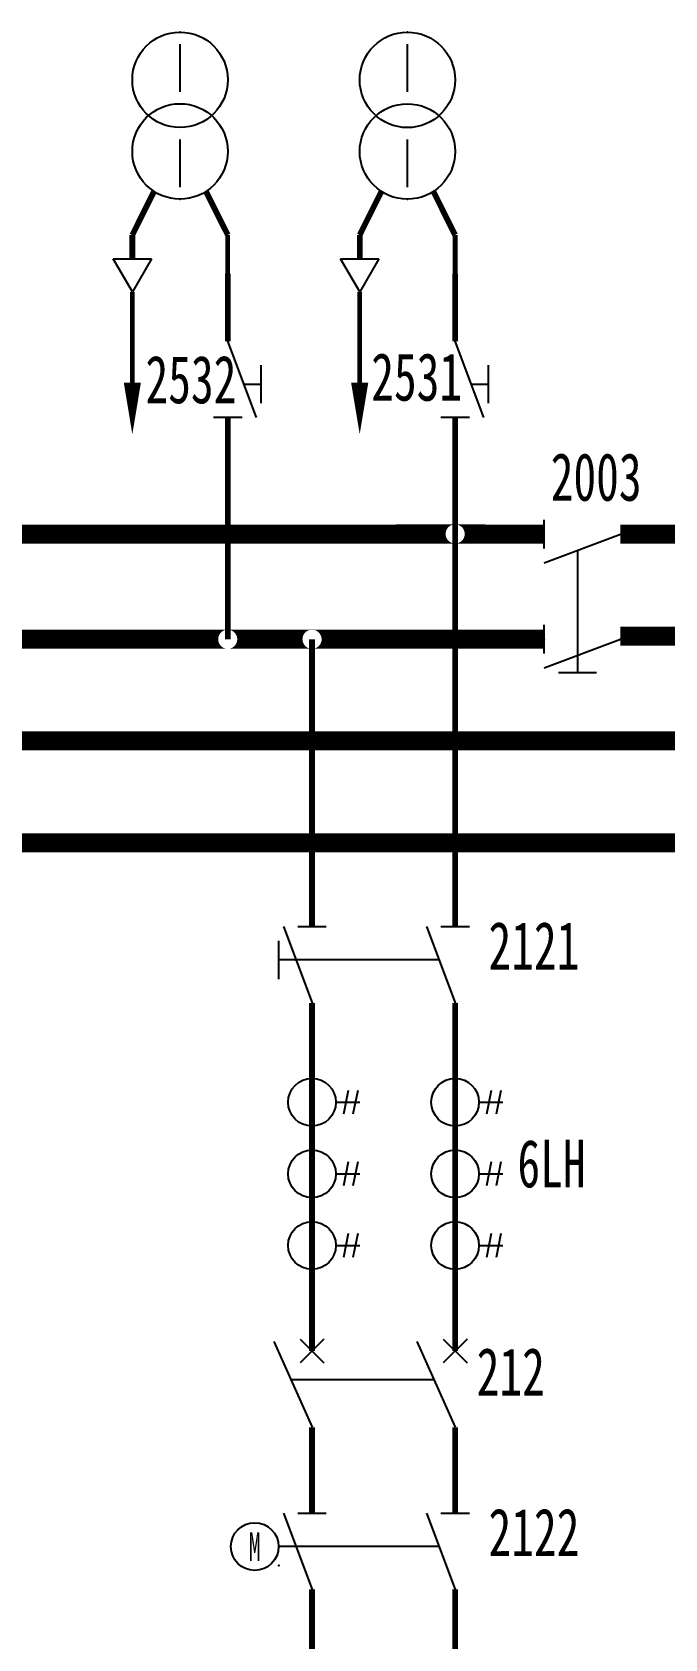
# Model space of a CAD drawing. Header units: millimetres. Extents: x 10667 to 23854, y -3427 to -2899.
# Drawn here: x 21349.1 to 21415.4, y -3258.5 to -3090.1 of the extents above; entities that cross this region are included whole.
import ezdxf
from ezdxf.enums import TextEntityAlignment as Align

# ---------------------------------------------------------------- set-up
doc = ezdxf.new("R2010")
doc.units = ezdxf.units.MM
doc.header["$LTSCALE"] = 10
doc.linetypes.add('DASHED', pattern=[11, 5, 0.5, 5, 0.5])
for name, color, linetype in [('BLOCK', 3, 'Continuous'), ('LINE', 7, 'Continuous'), ('PLINE', 1, 'Continuous'), ('TEXT', 2, 'Continuous'), ('设    备', 3, 'Continuous'), ('设备编号', 2, 'Continuous'), ('连 接 线', 1, 'Continuous')]:
    doc.layers.add(name, color=color, linetype=linetype)
doc.styles.add('HZ', font='SimSun.ttf', dxfattribs={"width": 0.7})

# ---------------------------------------------------------------- blocks, each defined once
blk = doc.blocks.new('$JT')
at = {"color": 3}
blk.add_lwpolyline([(0, 0, 1.8, 0, 0), (0, 5.41, 0, 0, 0)], format="xyseb", dxfattribs=at)
blk = doc.blocks.new('$SGK1')
at = {"layer": 'BLOCK'}
for p, q in [((-3, 0), (0, -8)), ((-1.5, 0), (1.5, 0))]:
    blk.add_line(p, q, dxfattribs=at)
at = {"layer": 'TEXT', "color": 3}
for p, q in [((-3.5, -1.5), (-3.5, -5.5)), ((-1.6875, -3.5), (-3.5, -3.5))]:
    blk.add_line(p, q, dxfattribs=at)
blk = doc.blocks.new('$LH')
at = {"color": 3}
for p, q in [((3.79, 1.25), (3.29, -1.25)), ((4.79, 1.25), (4.29, -1.25)), ((2.5, 0), (5, 0))]:
    blk.add_line(p, q, dxfattribs=at)
blk.add_circle((0, 0), 2.5, dxfattribs=at)

msp = doc.modelspace()

# ---------------------------------------------------------------- linework, layer by layer
at = {"color": 3}
msp.add_line((21406.25, -3144.43), (21406.25, -3155.43), dxfattribs=at)
at = {"layer": 'BLOCK'}
for p, q in [((21402.75, -3144.24), (21402.75, -3141.24)), ((21402.75, -3145.74), (21410.75, -3142.74)), ((21402.75, -3155.24), (21402.75, -3152.24)), ((21402.75, -3156.74), (21410.75, -3153.74))]:
    msp.add_line(p, q, dxfattribs=at)
for p in [(21402.75, -3153.74), (21410.75, -3153.74)]:
    msp.add_point(p, dxfattribs=at)
at = {"layer": 'PLINE', "const_width": 0.6}
for points in [[(21378.42, -3236.3), (21378.42, -3245.3)], [(21393.42, -3236.3), (21393.42, -3245.3)], [(21378.42, -3253.29), (21378.42, -3272.61)], [(21393.42, -3253.29), (21393.42, -3272.61)]]:
    msp.add_lwpolyline(points, dxfattribs=at)
at = {"layer": 'TEXT', "color": 3}
for p, q in [((21406.25, -3155.43), (21406.25, -3157.24)), ((21404.25, -3157.24), (21408.25, -3157.24)), ((21374.92, -3185.34), (21374.92, -3189.34)), ((21376.74, -3187.34), (21374.92, -3187.34))]:
    msp.add_line(p, q, dxfattribs=at)
at = {"layer": '设    备', "color": 3}
for p, q in [((21364.59, -3096.38), (21364.59, -3091.38)), ((21388.42, -3096.39), (21388.42, -3091.39)), ((21364.59, -3106.38), (21364.59, -3101.38)), ((21388.42, -3106.39), (21388.42, -3101.39)), ((21391.74, -3187.34), (21376.74, -3187.34)), ((21391.74, -3248.8), (21374.92, -3248.8))]:
    msp.add_line(p, q, dxfattribs=at)
at = {"layer": '设    备'}
for p, q in [((21375.42, -3183.84), (21378.42, -3191.84)), ((21376.92, -3183.84), (21379.92, -3183.84)), ((21390.42, -3183.84), (21393.42, -3191.84)), ((21391.92, -3183.84), (21394.92, -3183.84)), ((21374.42, -3227.3), (21378.42, -3236.3)), ((21379.67, -3227.05), (21377.17, -3229.55)), ((21377.17, -3227.05), (21379.67, -3229.55)), ((21389.42, -3227.3), (21393.42, -3236.3)), ((21392.17, -3227.05), (21394.67, -3229.55)), ((21394.67, -3227.05), (21392.17, -3229.55)), ((21376.2, -3231.3), (21391.2, -3231.3)), ((21375.42, -3245.3), (21378.42, -3253.3)), ((21376.92, -3245.3), (21379.92, -3245.3)), ((21390.42, -3245.3), (21393.42, -3253.3)), ((21391.92, -3245.3), (21394.92, -3245.3))]:
    msp.add_line(p, q, dxfattribs=at)
at = {"layer": '设    备', "const_width": 0.6}
for points in [[(21378.42, -3191.84), (21378.42, -3193.34)], [(21393.42, -3191.84), (21393.42, -3193.34)]]:
    msp.add_lwpolyline(points, dxfattribs=at)
at = {"layer": '设    备', "color": 3}
for centre in [(21364.59, -3095.13), (21388.42, -3095.14), (21364.59, -3102.63), (21388.42, -3102.64)]:
    msp.add_circle(centre, 5, dxfattribs=at)
at = {"layer": '设    备'}
msp.add_circle((21372.42, -3248.8), 2.5, dxfattribs=at)
at = {"layer": '设    备', "color": 3}
for p in [(21364.59, -3090.13), (21388.42, -3090.14), (21364.59, -3107.63), (21388.42, -3107.64)]:
    msp.add_point(p, dxfattribs=at)
at = {"layer": '设    备'}
for p in [(21369.59, -3122.52), (21393.42, -3122.52), (21369.59, -3130.52), (21393.42, -3130.52), (21378.42, -3183.84), (21393.42, -3183.84), (21378.42, -3191.84), (21393.42, -3191.84), (21378.42, -3228.3), (21393.42, -3228.3), (21378.42, -3245.3), (21393.42, -3245.3)]:
    msp.add_point(p, dxfattribs=at)
at = {"layer": '设    备', "color": 4}
msp.add_point((21374.93, -3250.79), dxfattribs=at)
at = {"layer": '连 接 线', "color": 3}
for p, q in [((21359.59, -3117.35), (21357.59, -3113.88)), ((21357.59, -3113.88), (21361.59, -3113.88)), ((21361.59, -3113.88), (21359.59, -3117.35)), ((21383.42, -3117.35), (21381.42, -3113.89)), ((21381.42, -3113.89), (21385.42, -3113.89)), ((21385.42, -3113.89), (21383.42, -3117.35))]:
    msp.add_line(p, q, dxfattribs=at)
for points, const_width in [([(21359.59, -3111.38), (21361.86, -3106.83)], 0.6), ([(21369.59, -3111.38), (21367.31, -3106.83)], 0.6), ([(21383.42, -3111.39), (21385.7, -3106.83)], 0.6), ([(21393.42, -3111.39), (21391.14, -3106.83)], 0.6), ([(21369.59, -3115.44), (21369.59, -3111.38)], 0.5), ([(21393.42, -3115.44), (21393.42, -3111.39)], 0.5)]:
    msp.add_lwpolyline(points, dxfattribs=dict(at, const_width=const_width))
at = {"layer": '连 接 线'}
for points, const_width in [([(21359.59, -3111.38), (21359.59, -3113.88)], 0.6), ([(21383.42, -3111.39), (21383.42, -3113.89)], 0.6), ([(21369.59, -3115.44), (21369.59, -3122.52)], 0.6), ([(21393.42, -3115.44), (21393.42, -3122.52)], 0.6), ([(21369.59, -3130.52), (21369.59, -3153.74)], 0.6), ([(21393.42, -3130.52), (21393.42, -3175.06)], 0.6), ([(21321.78, -3142.74), (21372.38, -3142.74)], 2), ([(21372.38, -3142.74), (21392.42, -3142.71)], 2), ([(21394.42, -3142.71), (21402.75, -3142.74)], 2), ([(21434.65, -3142.74), (21410.75, -3142.74)], 2), ([(21344.53, -3153.74), (21368.6, -3153.74)], 2), ([(21370.59, -3153.74), (21377.42, -3153.74)], 2), ([(21379.42, -3153.74), (21382.02, -3153.74)], 2), ([(21381.77, -3153.74), (21402.75, -3153.74)], 2), ([(21435.54, -3153.4), (21410.75, -3153.41)], 2), ([(21378.42, -3153.74), (21378.42, -3183.84)], 0.6), ([(21368.59, -3164.39), (21346.53, -3164.39)], 2), ([(21402.75, -3164.39), (21368.59, -3164.39)], 2), ([(21449.42, -3164.39), (21402.75, -3164.39)], 2), ([(21393.42, -3175.06), (21323.78, -3175.07)], 2), ([(21402.75, -3175.06), (21393.42, -3175.06)], 2), ([(21461.48, -3175.05), (21402.75, -3175.06)], 2), ([(21393.42, -3175.06), (21393.42, -3183.84)], 0.6), ([(21378.42, -3193.34), (21378.42, -3228.29)], 0.6), ([(21393.42, -3193.34), (21393.42, -3228.29)], 0.6)]:
    msp.add_lwpolyline(points, dxfattribs=dict(at, const_width=const_width))
at = {"layer": '连 接 线', "color": 6, "linetype": 'DASHED', "ltscale": 0.5, "const_width": 0.5}
for points in [[(21359.59, -3117.35), (21359.59, -3127.35)], [(21383.42, -3117.35), (21383.42, -3127.35)]]:
    msp.add_lwpolyline(points, dxfattribs=at)
at = {"layer": '连 接 线', "color": 3}
for p in [(21359.59, -3111.38), (21383.42, -3111.39)]:
    msp.add_point(p, dxfattribs=at)
at = {"layer": '连 接 线'}
for points in [[(21392.42, -3141.71), (21393.51, -3141.71), (21392.42, -3141.72), (21393.6, -3141.72)], [(21392.42, -3141.71), (21393.42, -3141.71), (21392.42, -3141.71), (21393.51, -3141.71)], [(21392.42, -3141.71), (21393.34, -3141.71), (21392.42, -3141.71), (21393.42, -3141.71)], [(21392.42, -3141.72), (21393.25, -3141.72), (21392.42, -3141.71), (21393.34, -3141.71)], [(21392.42, -3141.74), (21393.16, -3141.74), (21392.42, -3141.72), (21393.25, -3141.72)], [(21392.42, -3141.77), (21393.08, -3141.77), (21392.42, -3141.74), (21393.16, -3141.74)], [(21392.42, -3141.8), (21393, -3141.8), (21392.42, -3141.77), (21393.08, -3141.77)], [(21392.42, -3141.84), (21392.92, -3141.84), (21392.42, -3141.8), (21393, -3141.8)], [(21392.42, -3141.89), (21392.85, -3141.89), (21392.42, -3141.84), (21392.92, -3141.84)], [(21392.42, -3141.94), (21392.78, -3141.94), (21392.42, -3141.89), (21392.85, -3141.89)], [(21392.42, -3142), (21392.72, -3142), (21392.42, -3141.94), (21392.78, -3141.94)], [(21392.42, -3142.06), (21392.66, -3142.06), (21392.42, -3142), (21392.72, -3142)], [(21392.42, -3142.13), (21392.6, -3142.13), (21392.42, -3142.06), (21392.66, -3142.06)], [(21392.42, -3142.21), (21392.56, -3142.21), (21392.42, -3142.13), (21392.6, -3142.13)], [(21392.42, -3142.28), (21392.52, -3142.28), (21392.42, -3142.21), (21392.56, -3142.21)], [(21392.42, -3142.37), (21392.48, -3142.37), (21392.42, -3142.28), (21392.52, -3142.28)], [(21392.42, -3142.45), (21392.46, -3142.45), (21392.42, -3142.37), (21392.48, -3142.37)], [(21392.42, -3142.53), (21392.44, -3142.53), (21392.42, -3142.45), (21392.46, -3142.45)], [(21392.42, -3142.62), (21392.43, -3142.62), (21392.42, -3142.53), (21392.44, -3142.53)], [(21392.42, -3142.71), (21392.42, -3142.71), (21392.42, -3142.62), (21392.43, -3142.62)], [(21392.42, -3142.71), (21392.42, -3142.71), (21392.42, -3142.79), (21392.43, -3142.79)], [(21393.51, -3141.71), (21394.42, -3141.71), (21393.42, -3141.71), (21394.42, -3141.71)], [(21393.6, -3141.72), (21394.42, -3141.72), (21393.51, -3141.71), (21394.42, -3141.71)], [(21393.68, -3141.74), (21394.42, -3141.74), (21393.6, -3141.72), (21394.42, -3141.72)], [(21393.76, -3141.77), (21394.42, -3141.77), (21393.68, -3141.74), (21394.42, -3141.74)], [(21393.85, -3141.8), (21394.42, -3141.8), (21393.76, -3141.77), (21394.42, -3141.77)], [(21393.92, -3141.84), (21394.42, -3141.84), (21393.85, -3141.8), (21394.42, -3141.8)], [(21394, -3141.89), (21394.42, -3141.89), (21393.92, -3141.84), (21394.42, -3141.84)], [(21394.07, -3141.94), (21394.42, -3141.94), (21394, -3141.89), (21394.42, -3141.89)], [(21394.13, -3142), (21394.42, -3142), (21394.07, -3141.94), (21394.42, -3141.94)], [(21394.19, -3142.06), (21394.42, -3142.06), (21394.13, -3142), (21394.42, -3142)], [(21394.24, -3142.13), (21394.42, -3142.13), (21394.19, -3142.06), (21394.42, -3142.06)], [(21394.29, -3142.21), (21394.42, -3142.21), (21394.24, -3142.13), (21394.42, -3142.13)], [(21394.33, -3142.28), (21394.42, -3142.28), (21394.29, -3142.21), (21394.42, -3142.21)], [(21394.36, -3142.37), (21394.42, -3142.37), (21394.33, -3142.28), (21394.42, -3142.28)], [(21394.39, -3142.45), (21394.42, -3142.45), (21394.36, -3142.37), (21394.42, -3142.37)], [(21394.41, -3142.53), (21394.42, -3142.53), (21394.39, -3142.45), (21394.42, -3142.45)], [(21394.42, -3142.62), (21394.42, -3142.62), (21394.41, -3142.53), (21394.42, -3142.53)], [(21394.42, -3142.79), (21394.42, -3142.79), (21394.42, -3142.71)], [(21392.42, -3142.79), (21392.43, -3142.79), (21392.42, -3142.88), (21392.44, -3142.88)], [(21392.42, -3142.88), (21392.44, -3142.88), (21392.42, -3142.97), (21392.46, -3142.97)], [(21392.42, -3142.97), (21392.46, -3142.97), (21392.42, -3143.05), (21392.48, -3143.05)], [(21392.42, -3143.05), (21392.48, -3143.05), (21392.42, -3143.13), (21392.52, -3143.13)], [(21392.42, -3143.13), (21392.52, -3143.13), (21392.42, -3143.21), (21392.56, -3143.21)], [(21392.42, -3143.21), (21392.56, -3143.21), (21392.42, -3143.28), (21392.6, -3143.28)], [(21392.42, -3143.28), (21392.6, -3143.28), (21392.42, -3143.35), (21392.66, -3143.35)], [(21392.42, -3143.35), (21392.66, -3143.35), (21392.42, -3143.41), (21392.72, -3143.41)], [(21392.42, -3143.41), (21392.72, -3143.41), (21392.42, -3143.47), (21392.78, -3143.47)], [(21392.42, -3143.47), (21392.78, -3143.47), (21392.42, -3143.53), (21392.85, -3143.53)], [(21392.42, -3143.53), (21392.85, -3143.53), (21392.42, -3143.57), (21392.92, -3143.57)], [(21392.42, -3143.57), (21392.92, -3143.57), (21392.42, -3143.61), (21393, -3143.61)], [(21392.42, -3143.61), (21393, -3143.61), (21392.42, -3143.65), (21393.08, -3143.65)], [(21392.42, -3143.65), (21393.08, -3143.65), (21392.42, -3143.67), (21393.16, -3143.67)], [(21392.42, -3143.67), (21393.16, -3143.67), (21392.42, -3143.69), (21393.25, -3143.69)], [(21392.42, -3143.69), (21393.25, -3143.69), (21392.42, -3143.7), (21393.34, -3143.7)], [(21392.42, -3143.7), (21393.34, -3143.7), (21392.42, -3143.71), (21393.42, -3143.71)], [(21393.42, -3143.71), (21394.42, -3143.71), (21393.51, -3143.7), (21394.42, -3143.7)], [(21393.51, -3143.7), (21394.42, -3143.7), (21393.6, -3143.69), (21394.42, -3143.69)], [(21393.6, -3143.69), (21394.42, -3143.69), (21393.68, -3143.67), (21394.42, -3143.67)], [(21393.68, -3143.67), (21394.42, -3143.67), (21393.76, -3143.65), (21394.42, -3143.65)], [(21393.76, -3143.65), (21394.42, -3143.65), (21393.85, -3143.61), (21394.42, -3143.61)], [(21393.85, -3143.61), (21394.42, -3143.61), (21393.92, -3143.57), (21394.42, -3143.57)], [(21393.92, -3143.57), (21394.42, -3143.57), (21394, -3143.53), (21394.42, -3143.53)], [(21394, -3143.53), (21394.42, -3143.53), (21394.07, -3143.47), (21394.42, -3143.47)], [(21394.07, -3143.47), (21394.42, -3143.47), (21394.13, -3143.41), (21394.42, -3143.41)], [(21394.13, -3143.41), (21394.42, -3143.41), (21394.19, -3143.35), (21394.42, -3143.35)], [(21394.19, -3143.35), (21394.42, -3143.35), (21394.24, -3143.28), (21394.42, -3143.28)], [(21394.24, -3143.28), (21394.42, -3143.28), (21394.29, -3143.21), (21394.42, -3143.21)], [(21394.29, -3143.21), (21394.42, -3143.21), (21394.33, -3143.13), (21394.42, -3143.13)], [(21394.33, -3143.13), (21394.42, -3143.13), (21394.36, -3143.05), (21394.42, -3143.05)], [(21394.36, -3143.05), (21394.42, -3143.05), (21394.39, -3142.97), (21394.42, -3142.97)], [(21394.39, -3142.97), (21394.42, -3142.97), (21394.41, -3142.88), (21394.42, -3142.88)], [(21368.59, -3152.74), (21369.67, -3152.74), (21368.59, -3152.76), (21369.76, -3152.76)], [(21368.59, -3152.74), (21369.59, -3152.74), (21368.59, -3152.74), (21369.67, -3152.74)], [(21368.59, -3152.74), (21369.5, -3152.74), (21368.59, -3152.74), (21369.59, -3152.74)], [(21368.59, -3152.76), (21369.41, -3152.76), (21368.59, -3152.74), (21369.5, -3152.74)], [(21368.59, -3152.77), (21369.33, -3152.77), (21368.59, -3152.76), (21369.41, -3152.76)], [(21368.59, -3152.8), (21369.24, -3152.8), (21368.59, -3152.77), (21369.33, -3152.77)], [(21368.59, -3152.83), (21369.16, -3152.83), (21368.59, -3152.8), (21369.24, -3152.8)], [(21368.59, -3152.87), (21369.09, -3152.87), (21368.59, -3152.83), (21369.16, -3152.83)], [(21369.67, -3152.74), (21370.59, -3152.74), (21369.59, -3152.74), (21370.59, -3152.74)], [(21369.76, -3152.76), (21370.59, -3152.76), (21369.67, -3152.74), (21370.59, -3152.74)], [(21369.85, -3152.77), (21370.59, -3152.77), (21369.76, -3152.76), (21370.59, -3152.76)], [(21369.93, -3152.8), (21370.59, -3152.8), (21369.85, -3152.77), (21370.59, -3152.77)], [(21370.01, -3152.83), (21370.59, -3152.83), (21369.93, -3152.8), (21370.59, -3152.8)], [(21370.09, -3152.87), (21370.59, -3152.87), (21370.01, -3152.83), (21370.59, -3152.83)], [(21377.42, -3152.74), (21378.51, -3152.74), (21377.42, -3152.76), (21378.6, -3152.76)], [(21377.42, -3152.74), (21378.42, -3152.74), (21377.42, -3152.74), (21378.51, -3152.74)], [(21377.42, -3152.74), (21378.34, -3152.74), (21377.42, -3152.74), (21378.42, -3152.74)], [(21377.42, -3152.76), (21378.25, -3152.76), (21377.42, -3152.74), (21378.34, -3152.74)], [(21377.42, -3152.77), (21378.16, -3152.77), (21377.42, -3152.76), (21378.25, -3152.76)], [(21377.42, -3152.8), (21378.08, -3152.8), (21377.42, -3152.77), (21378.16, -3152.77)], [(21377.42, -3152.83), (21378, -3152.83), (21377.42, -3152.8), (21378.08, -3152.8)], [(21377.42, -3152.87), (21377.92, -3152.87), (21377.42, -3152.83), (21378, -3152.83)], [(21378.51, -3152.74), (21379.42, -3152.74), (21378.42, -3152.74), (21379.42, -3152.74)], [(21378.6, -3152.76), (21379.42, -3152.76), (21378.51, -3152.74), (21379.42, -3152.74)], [(21378.68, -3152.77), (21379.42, -3152.77), (21378.6, -3152.76), (21379.42, -3152.76)], [(21378.76, -3152.8), (21379.42, -3152.8), (21378.68, -3152.77), (21379.42, -3152.77)], [(21378.85, -3152.83), (21379.42, -3152.83), (21378.76, -3152.8), (21379.42, -3152.8)], [(21378.92, -3152.87), (21379.42, -3152.87), (21378.85, -3152.83), (21379.42, -3152.83)], [(21368.59, -3152.92), (21369.01, -3152.92), (21368.59, -3152.87), (21369.09, -3152.87)], [(21368.59, -3152.97), (21368.94, -3152.97), (21368.59, -3152.92), (21369.01, -3152.92)], [(21368.59, -3153.03), (21368.88, -3153.03), (21368.59, -3152.97), (21368.94, -3152.97)], [(21368.59, -3153.1), (21368.82, -3153.1), (21368.59, -3153.03), (21368.88, -3153.03)], [(21368.59, -3153.17), (21368.77, -3153.17), (21368.59, -3153.1), (21368.82, -3153.1)], [(21368.59, -3153.24), (21368.72, -3153.24), (21368.59, -3153.17), (21368.77, -3153.17)], [(21368.59, -3153.32), (21368.68, -3153.32), (21368.59, -3153.24), (21368.72, -3153.24)], [(21368.59, -3153.4), (21368.65, -3153.4), (21368.59, -3153.32), (21368.68, -3153.32)], [(21368.59, -3153.48), (21368.62, -3153.48), (21368.59, -3153.4), (21368.65, -3153.4)], [(21368.59, -3153.57), (21368.6, -3153.57), (21368.59, -3153.48), (21368.62, -3153.48)], [(21368.59, -3153.65), (21368.59, -3153.65), (21368.59, -3153.57), (21368.6, -3153.57)], [(21368.59, -3153.83), (21368.59, -3153.83), (21368.59, -3153.91), (21368.6, -3153.91)], [(21368.59, -3153.91), (21368.6, -3153.91), (21368.59, -3154), (21368.62, -3154)], [(21368.59, -3154), (21368.62, -3154), (21368.59, -3154.08), (21368.65, -3154.08)], [(21368.59, -3154.08), (21368.65, -3154.08), (21368.59, -3154.16), (21368.68, -3154.16)], [(21368.59, -3154.16), (21368.68, -3154.16), (21368.59, -3154.24), (21368.72, -3154.24)], [(21368.59, -3154.24), (21368.72, -3154.24), (21368.59, -3154.31), (21368.77, -3154.31)], [(21368.59, -3154.31), (21368.77, -3154.31), (21368.59, -3154.38), (21368.82, -3154.38)], [(21368.59, -3154.38), (21368.82, -3154.38), (21368.59, -3154.45), (21368.88, -3154.45)], [(21368.59, -3154.45), (21368.88, -3154.45), (21368.59, -3154.51), (21368.94, -3154.51)], [(21368.59, -3154.51), (21368.94, -3154.51), (21368.59, -3154.56), (21369.01, -3154.56)], [(21370.16, -3152.92), (21370.59, -3152.92), (21370.09, -3152.87), (21370.59, -3152.87)], [(21370.23, -3152.97), (21370.59, -3152.97), (21370.16, -3152.92), (21370.59, -3152.92)], [(21370.16, -3154.56), (21370.59, -3154.56), (21370.23, -3154.51), (21370.59, -3154.51)], [(21370.29, -3153.03), (21370.59, -3153.03), (21370.23, -3152.97), (21370.59, -3152.97)], [(21370.23, -3154.51), (21370.59, -3154.51), (21370.29, -3154.45), (21370.59, -3154.45)], [(21370.35, -3153.1), (21370.59, -3153.1), (21370.29, -3153.03), (21370.59, -3153.03)], [(21370.29, -3154.45), (21370.59, -3154.45), (21370.35, -3154.38), (21370.59, -3154.38)], [(21370.41, -3153.17), (21370.59, -3153.17), (21370.35, -3153.1), (21370.59, -3153.1)], [(21370.35, -3154.38), (21370.59, -3154.38), (21370.41, -3154.31), (21370.59, -3154.31)], [(21370.45, -3153.24), (21370.59, -3153.24), (21370.41, -3153.17), (21370.59, -3153.17)], [(21370.41, -3154.31), (21370.59, -3154.31), (21370.45, -3154.24), (21370.59, -3154.24)], [(21370.49, -3153.32), (21370.59, -3153.32), (21370.45, -3153.24), (21370.59, -3153.24)], [(21370.45, -3154.24), (21370.59, -3154.24), (21370.49, -3154.16), (21370.59, -3154.16)], [(21370.53, -3153.4), (21370.59, -3153.4), (21370.49, -3153.32), (21370.59, -3153.32)], [(21370.49, -3154.16), (21370.59, -3154.16), (21370.53, -3154.08), (21370.59, -3154.08)], [(21370.55, -3153.48), (21370.59, -3153.48), (21370.53, -3153.4), (21370.59, -3153.4)], [(21370.53, -3154.08), (21370.59, -3154.08), (21370.55, -3154), (21370.59, -3154)], [(21370.57, -3153.57), (21370.59, -3153.57), (21370.55, -3153.48), (21370.59, -3153.48)], [(21370.55, -3154), (21370.59, -3154), (21370.57, -3153.91), (21370.59, -3153.91)], [(21370.58, -3153.65), (21370.59, -3153.65), (21370.57, -3153.57), (21370.59, -3153.57)], [(21370.57, -3153.91), (21370.59, -3153.91), (21370.58, -3153.83), (21370.59, -3153.83)], [(21370.59, -3153.74), (21370.59, -3153.74), (21370.58, -3153.65), (21370.59, -3153.65)], [(21370.58, -3153.83), (21370.59, -3153.83), (21370.59, -3153.74)], [(21377.42, -3152.92), (21377.85, -3152.92), (21377.42, -3152.87), (21377.92, -3152.87)], [(21377.42, -3152.97), (21377.78, -3152.97), (21377.42, -3152.92), (21377.85, -3152.92)], [(21377.42, -3153.03), (21377.72, -3153.03), (21377.42, -3152.97), (21377.78, -3152.97)], [(21377.42, -3153.1), (21377.66, -3153.1), (21377.42, -3153.03), (21377.72, -3153.03)], [(21377.42, -3153.17), (21377.6, -3153.17), (21377.42, -3153.1), (21377.66, -3153.1)], [(21377.42, -3153.24), (21377.56, -3153.24), (21377.42, -3153.17), (21377.6, -3153.17)], [(21377.42, -3153.32), (21377.52, -3153.32), (21377.42, -3153.24), (21377.56, -3153.24)], [(21377.42, -3153.4), (21377.48, -3153.4), (21377.42, -3153.32), (21377.52, -3153.32)], [(21377.42, -3153.48), (21377.46, -3153.48), (21377.42, -3153.4), (21377.48, -3153.4)], [(21377.42, -3153.57), (21377.44, -3153.57), (21377.42, -3153.48), (21377.46, -3153.48)], [(21377.42, -3153.65), (21377.43, -3153.65), (21377.42, -3153.57), (21377.44, -3153.57)], [(21377.42, -3153.74), (21377.42, -3153.74), (21377.42, -3153.65), (21377.43, -3153.65)], [(21377.42, -3153.74), (21377.42, -3153.74), (21377.42, -3153.83), (21377.43, -3153.83)], [(21377.42, -3153.83), (21377.43, -3153.83), (21377.42, -3153.91), (21377.44, -3153.91)], [(21377.42, -3153.91), (21377.44, -3153.91), (21377.42, -3154), (21377.46, -3154)], [(21377.42, -3154), (21377.46, -3154), (21377.42, -3154.08), (21377.48, -3154.08)], [(21377.42, -3154.08), (21377.48, -3154.08), (21377.42, -3154.16), (21377.52, -3154.16)], [(21377.42, -3154.16), (21377.52, -3154.16), (21377.42, -3154.24), (21377.56, -3154.24)], [(21377.42, -3154.24), (21377.56, -3154.24), (21377.42, -3154.31), (21377.6, -3154.31)], [(21377.42, -3154.31), (21377.6, -3154.31), (21377.42, -3154.38), (21377.66, -3154.38)], [(21377.42, -3154.38), (21377.66, -3154.38), (21377.42, -3154.45), (21377.72, -3154.45)], [(21377.42, -3154.45), (21377.72, -3154.45), (21377.42, -3154.51), (21377.78, -3154.51)], [(21377.42, -3154.51), (21377.78, -3154.51), (21377.42, -3154.56), (21377.85, -3154.56)], [(21379, -3152.92), (21379.42, -3152.92), (21378.92, -3152.87), (21379.42, -3152.87)], [(21379.07, -3152.97), (21379.42, -3152.97), (21379, -3152.92), (21379.42, -3152.92)], [(21379, -3154.56), (21379.42, -3154.56), (21379.07, -3154.51), (21379.42, -3154.51)], [(21379.13, -3153.03), (21379.42, -3153.03), (21379.07, -3152.97), (21379.42, -3152.97)], [(21379.07, -3154.51), (21379.42, -3154.51), (21379.13, -3154.45), (21379.42, -3154.45)], [(21379.19, -3153.1), (21379.42, -3153.1), (21379.13, -3153.03), (21379.42, -3153.03)], [(21379.13, -3154.45), (21379.42, -3154.45), (21379.19, -3154.38), (21379.42, -3154.38)], [(21379.24, -3153.17), (21379.42, -3153.17), (21379.19, -3153.1), (21379.42, -3153.1)], [(21379.19, -3154.38), (21379.42, -3154.38), (21379.24, -3154.31), (21379.42, -3154.31)], [(21379.29, -3153.24), (21379.42, -3153.24), (21379.24, -3153.17), (21379.42, -3153.17)], [(21379.24, -3154.31), (21379.42, -3154.31), (21379.29, -3154.24), (21379.42, -3154.24)], [(21379.33, -3153.32), (21379.42, -3153.32), (21379.29, -3153.24), (21379.42, -3153.24)], [(21379.29, -3154.24), (21379.42, -3154.24), (21379.33, -3154.16), (21379.42, -3154.16)], [(21379.36, -3153.4), (21379.42, -3153.4), (21379.33, -3153.32), (21379.42, -3153.32)], [(21379.33, -3154.16), (21379.42, -3154.16), (21379.36, -3154.08), (21379.42, -3154.08)], [(21379.39, -3153.48), (21379.42, -3153.48), (21379.36, -3153.4), (21379.42, -3153.4)], [(21379.36, -3154.08), (21379.42, -3154.08), (21379.39, -3154), (21379.42, -3154)], [(21379.41, -3153.57), (21379.42, -3153.57), (21379.39, -3153.48), (21379.42, -3153.48)], [(21379.39, -3154), (21379.42, -3154), (21379.41, -3153.91), (21379.42, -3153.91)], [(21379.42, -3153.65), (21379.42, -3153.65), (21379.41, -3153.57), (21379.42, -3153.57)], [(21379.42, -3153.83), (21379.42, -3153.83), (21379.42, -3153.74)], [(21368.59, -3154.56), (21369.01, -3154.56), (21368.59, -3154.61), (21369.09, -3154.61)], [(21368.59, -3154.61), (21369.09, -3154.61), (21368.59, -3154.65), (21369.16, -3154.65)], [(21368.59, -3154.65), (21369.16, -3154.65), (21368.59, -3154.68), (21369.24, -3154.68)], [(21368.59, -3154.68), (21369.24, -3154.68), (21368.59, -3154.71), (21369.33, -3154.71)], [(21368.59, -3154.71), (21369.33, -3154.71), (21368.59, -3154.72), (21369.41, -3154.72)], [(21368.59, -3154.72), (21369.41, -3154.72), (21368.59, -3154.74), (21369.5, -3154.74)], [(21368.59, -3154.74), (21369.5, -3154.74), (21368.59, -3154.74), (21369.59, -3154.74)], [(21369.59, -3154.74), (21370.59, -3154.74), (21369.67, -3154.74), (21370.59, -3154.74)], [(21369.67, -3154.74), (21370.59, -3154.74), (21369.76, -3154.72), (21370.59, -3154.72)], [(21369.76, -3154.72), (21370.59, -3154.72), (21369.85, -3154.71), (21370.59, -3154.71)], [(21369.85, -3154.71), (21370.59, -3154.71), (21369.93, -3154.68), (21370.59, -3154.68)], [(21369.93, -3154.68), (21370.59, -3154.68), (21370.01, -3154.65), (21370.59, -3154.65)], [(21370.01, -3154.65), (21370.59, -3154.65), (21370.09, -3154.61), (21370.59, -3154.61)], [(21370.09, -3154.61), (21370.59, -3154.61), (21370.16, -3154.56), (21370.59, -3154.56)], [(21377.42, -3154.56), (21377.85, -3154.56), (21377.42, -3154.61), (21377.92, -3154.61)], [(21377.42, -3154.61), (21377.92, -3154.61), (21377.42, -3154.65), (21378, -3154.65)], [(21377.42, -3154.65), (21378, -3154.65), (21377.42, -3154.68), (21378.08, -3154.68)], [(21377.42, -3154.68), (21378.08, -3154.68), (21377.42, -3154.71), (21378.16, -3154.71)], [(21377.42, -3154.71), (21378.16, -3154.71), (21377.42, -3154.72), (21378.25, -3154.72)], [(21377.42, -3154.72), (21378.25, -3154.72), (21377.42, -3154.74), (21378.34, -3154.74)], [(21377.42, -3154.74), (21378.34, -3154.74), (21377.42, -3154.74), (21378.42, -3154.74)], [(21378.42, -3154.74), (21379.42, -3154.74), (21378.51, -3154.74), (21379.42, -3154.74)], [(21378.51, -3154.74), (21379.42, -3154.74), (21378.6, -3154.72), (21379.42, -3154.72)], [(21378.6, -3154.72), (21379.42, -3154.72), (21378.68, -3154.71), (21379.42, -3154.71)], [(21378.68, -3154.71), (21379.42, -3154.71), (21378.76, -3154.68), (21379.42, -3154.68)], [(21378.76, -3154.68), (21379.42, -3154.68), (21378.85, -3154.65), (21379.42, -3154.65)], [(21378.85, -3154.65), (21379.42, -3154.65), (21378.92, -3154.61), (21379.42, -3154.61)], [(21378.92, -3154.61), (21379.42, -3154.61), (21379, -3154.56), (21379.42, -3154.56)]]:
    msp.add_solid(points, dxfattribs=at)

# ---------------------------------------------------------------- block references
at = {"layer": 'BLOCK'}
for p in [(21378.42, -3202.25), (21393.42, -3202.25), (21378.42, -3209.75), (21393.42, -3209.75), (21378.42, -3217.25), (21393.42, -3217.25)]:
    msp.add_blockref('$LH', p, dxfattribs=at)
at = {"layer": 'LINE', "rotation": 180}
for p in [(21369.59, -3130.52), (21393.42, -3130.52)]:
    msp.add_blockref('$SGK1', p, dxfattribs=at)
at = {"layer": '连 接 线', "color": 3, "rotation": 180}
for p in [(21359.59, -3126.85), (21383.42, -3126.85)]:
    msp.add_blockref('$JT', p, dxfattribs=at)

# ---------------------------------------------------------------- texts
at = {"layer": '设    备', "style": 'HZ', "width": 0.62}
msp.add_text('M', height=3, dxfattribs=at).set_placement((21372.42, -3248.8), align=Align.MIDDLE)
at = {"layer": '设备编号', "color": 6, "style": 'HZ', "width": 0.7}
for s, p in [('2532', (21360.97, -3129.02)), ('2531', (21384.63, -3128.75)), ('2003', (21403.44, -3139.23)), ('2121', (21396.92, -3188.34)), ('6LH', (21399.95, -3211.16)), ('212', (21395.68, -3232.98)), ('2122', (21396.92, -3249.8))]:
    msp.add_text(s, height=5, dxfattribs=at).set_placement(p)

doc.saveas('drawing.dxf')
